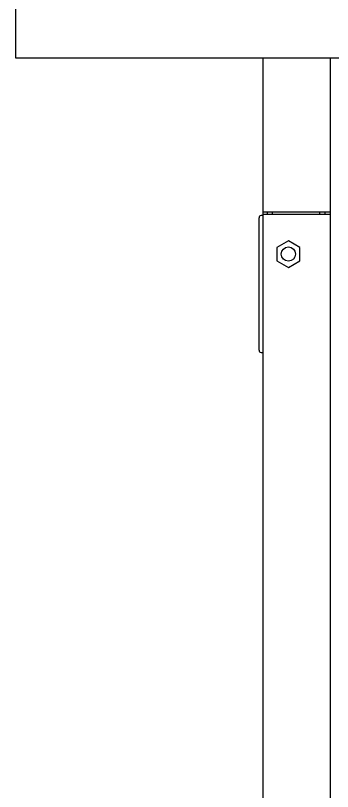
# Model space of a CAD drawing. Header units: inches. Extents: x -347369 to -260369, y 119522 to 149869.
# Drawn here: x -326603.6 to -326452.6, y 136654.4 to 137024.4 of the extents above; entities that cross this region are included whole.
import ezdxf

# ---------------------------------------------------------------- set-up
doc = ezdxf.new("R2010")
doc.units = ezdxf.units.IN
doc.header["$LTSCALE"] = 300
doc.layers.add('MACCHINA', color=40, linetype='Continuous')
doc.layers.add('QUOTE', color=7, linetype='Continuous')

# ---------------------------------------------------------------- blocks, each defined once
blk = doc.blocks.new('A$C27be3406')
at = {"layer": 'MACCHINA'}
for p, q in [((-1220, -1866.5), (-1220, -1995.5)), ((-1220, -1995.5), (-389.21, -1995.5)), ((-1102, -2675.3), (-1102, -1995.5)), ((-1070, -2680.5), (-1070, -1995.5)), ((-1102, -2070.65), (-1103, -2070.65)), ((-1070, -2069), (-1102, -2069)), ((-1102, -2070), (-1070, -2070)), ((-1100, -2070), (-1100, -2069)), ((-1097.5, -2070), (-1097.5, -2069)), ((-1075, -2070), (-1075, -2069)), ((-1072.5, -2070), (-1072.5, -2069)), ((-1090, -2082.65), (-1095.5, -2085.82)), ((-1084.5, -2085.82), (-1090, -2082.65)), ((-1095.5, -2085.82), (-1095.5, -2092.18)), ((-1084.5, -2092.18), (-1084.5, -2085.82)), ((-1095.5, -2092.18), (-1090, -2095.35)), ((-1090, -2095.35), (-1084.5, -2092.18)), ((-1103, -2135.85), (-1102, -2135.85))]:
    blk.add_line(p, q, dxfattribs=at)
blk.add_circle((-1090, -2089), 3.4, dxfattribs=at)
for centre, start, end in [((-1103, -2071.65), 90, 180), ((-1103, -2134.85), 180, 270)]:
    blk.add_arc(centre, 1, start, end, dxfattribs=at)
for points, knots in [([(-1104, -2076.12), (-1104, -2075.23), (-1104, -2073.45), (-1104, -2071.95), (-1104, -2071.75), (-1104, -2071.65)], [0, 0, 0, 0, 0.332023, 0.665447, 1, 1, 1, 1]), ([(-1104, -2082.9), (-1104, -2082.1), (-1104, -2080.48), (-1104, -2078.52), (-1104, -2076.98), (-1104, -2076.4), (-1104, -2076.12)], [0, 0, 0, 0, 0.247369, 0.5, 0.752631, 1, 1, 1, 1]), ([(-1104, -2115.75), (-1104, -2112.89), (-1104, -2107.16), (-1104, -2098.75), (-1104, -2090.57), (-1104, -2085.45), (-1104, -2082.9)], [0, 0, 0, 0, 0.249252, 0.5, 0.750748, 1, 1, 1, 1]), ([(-1104, -2130.45), (-1104, -2130.25), (-1104, -2129.85), (-1104, -2128.72), (-1104, -2127.18), (-1104, -2125.25), (-1104, -2123.02), (-1104, -2120.62), (-1104, -2118.17), (-1104, -2116.54), (-1104, -2115.75)], [0, 0, 0, 0, 0.1178776, 0.241655, 0.3697037, 0.5, 0.6302963, 0.758345, 0.8821224, 1, 1, 1, 1]), ([(-1104, -2134.85), (-1104, -2134.75), (-1104, -2134.55), (-1104, -2133.08), (-1104, -2131.32), (-1104, -2130.45)], [0, 0, 0, 0, 0.3341399, 0.6675385, 1, 1, 1, 1])]:
    blk.add_open_spline(points, degree=3, knots=knots, dxfattribs=at)

msp = doc.modelspace()

# ---------------------------------------------------------------- block references
at = {"layer": 'QUOTE'}
msp.add_blockref('A$C27be3406', (-325383.625, 138999.656), dxfattribs=at)

doc.saveas('drawing.dxf')
